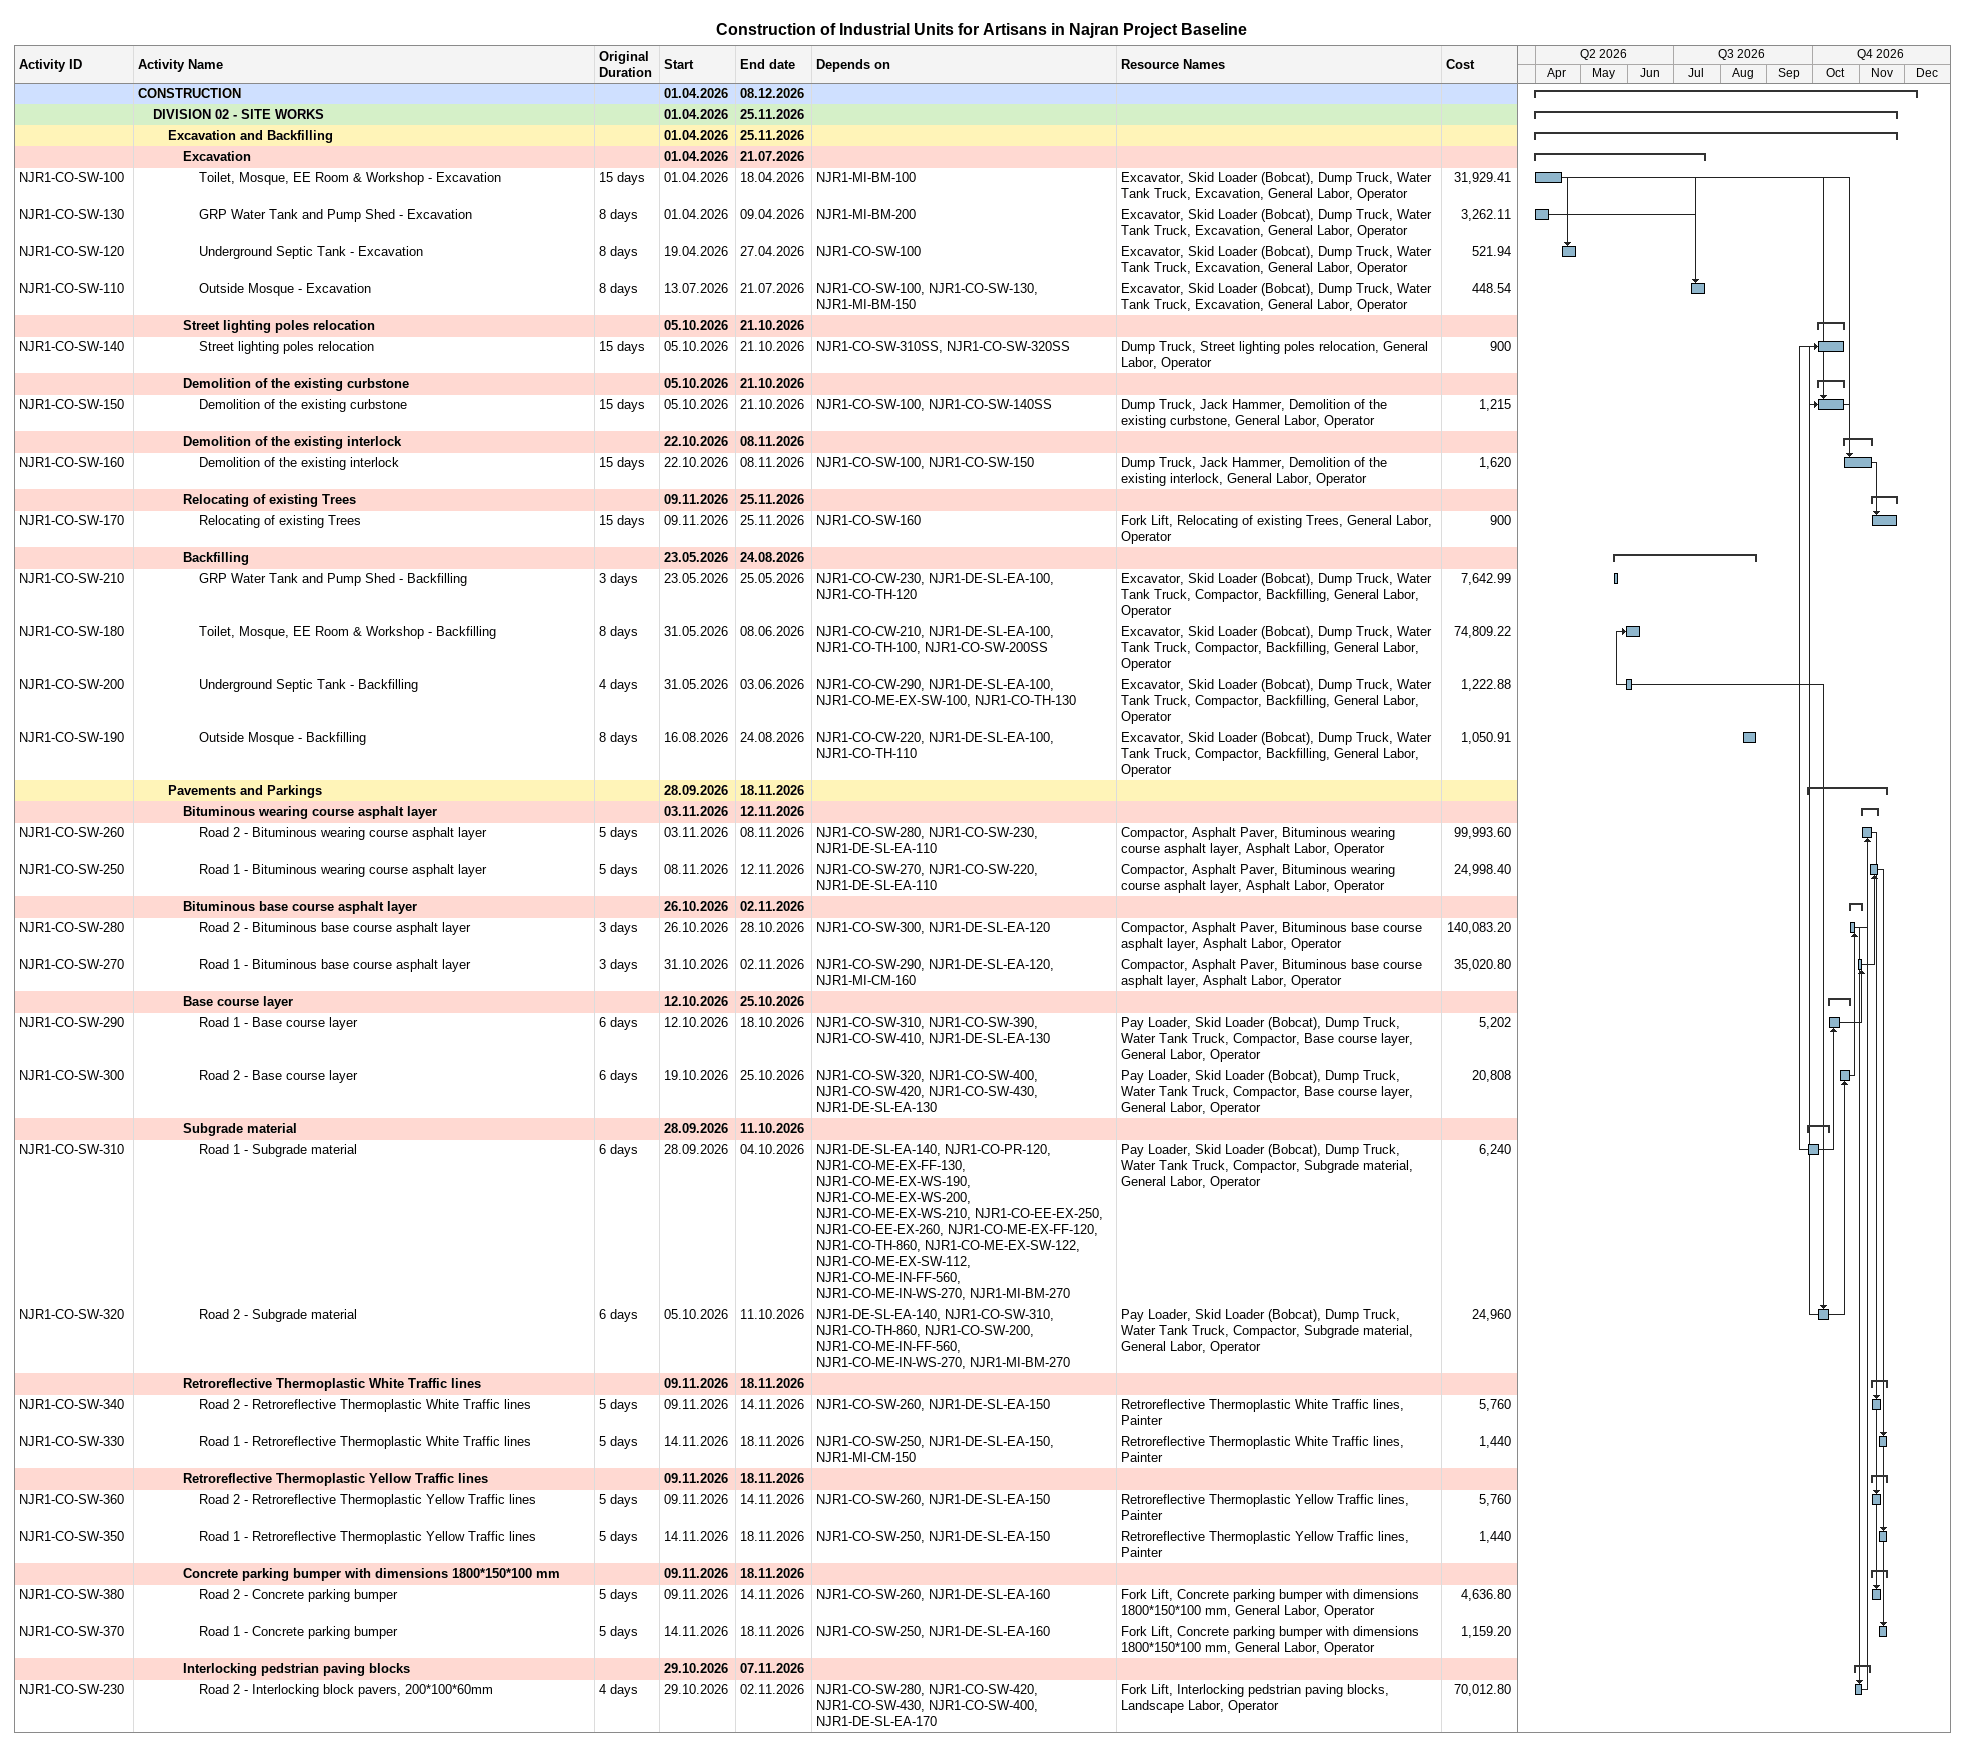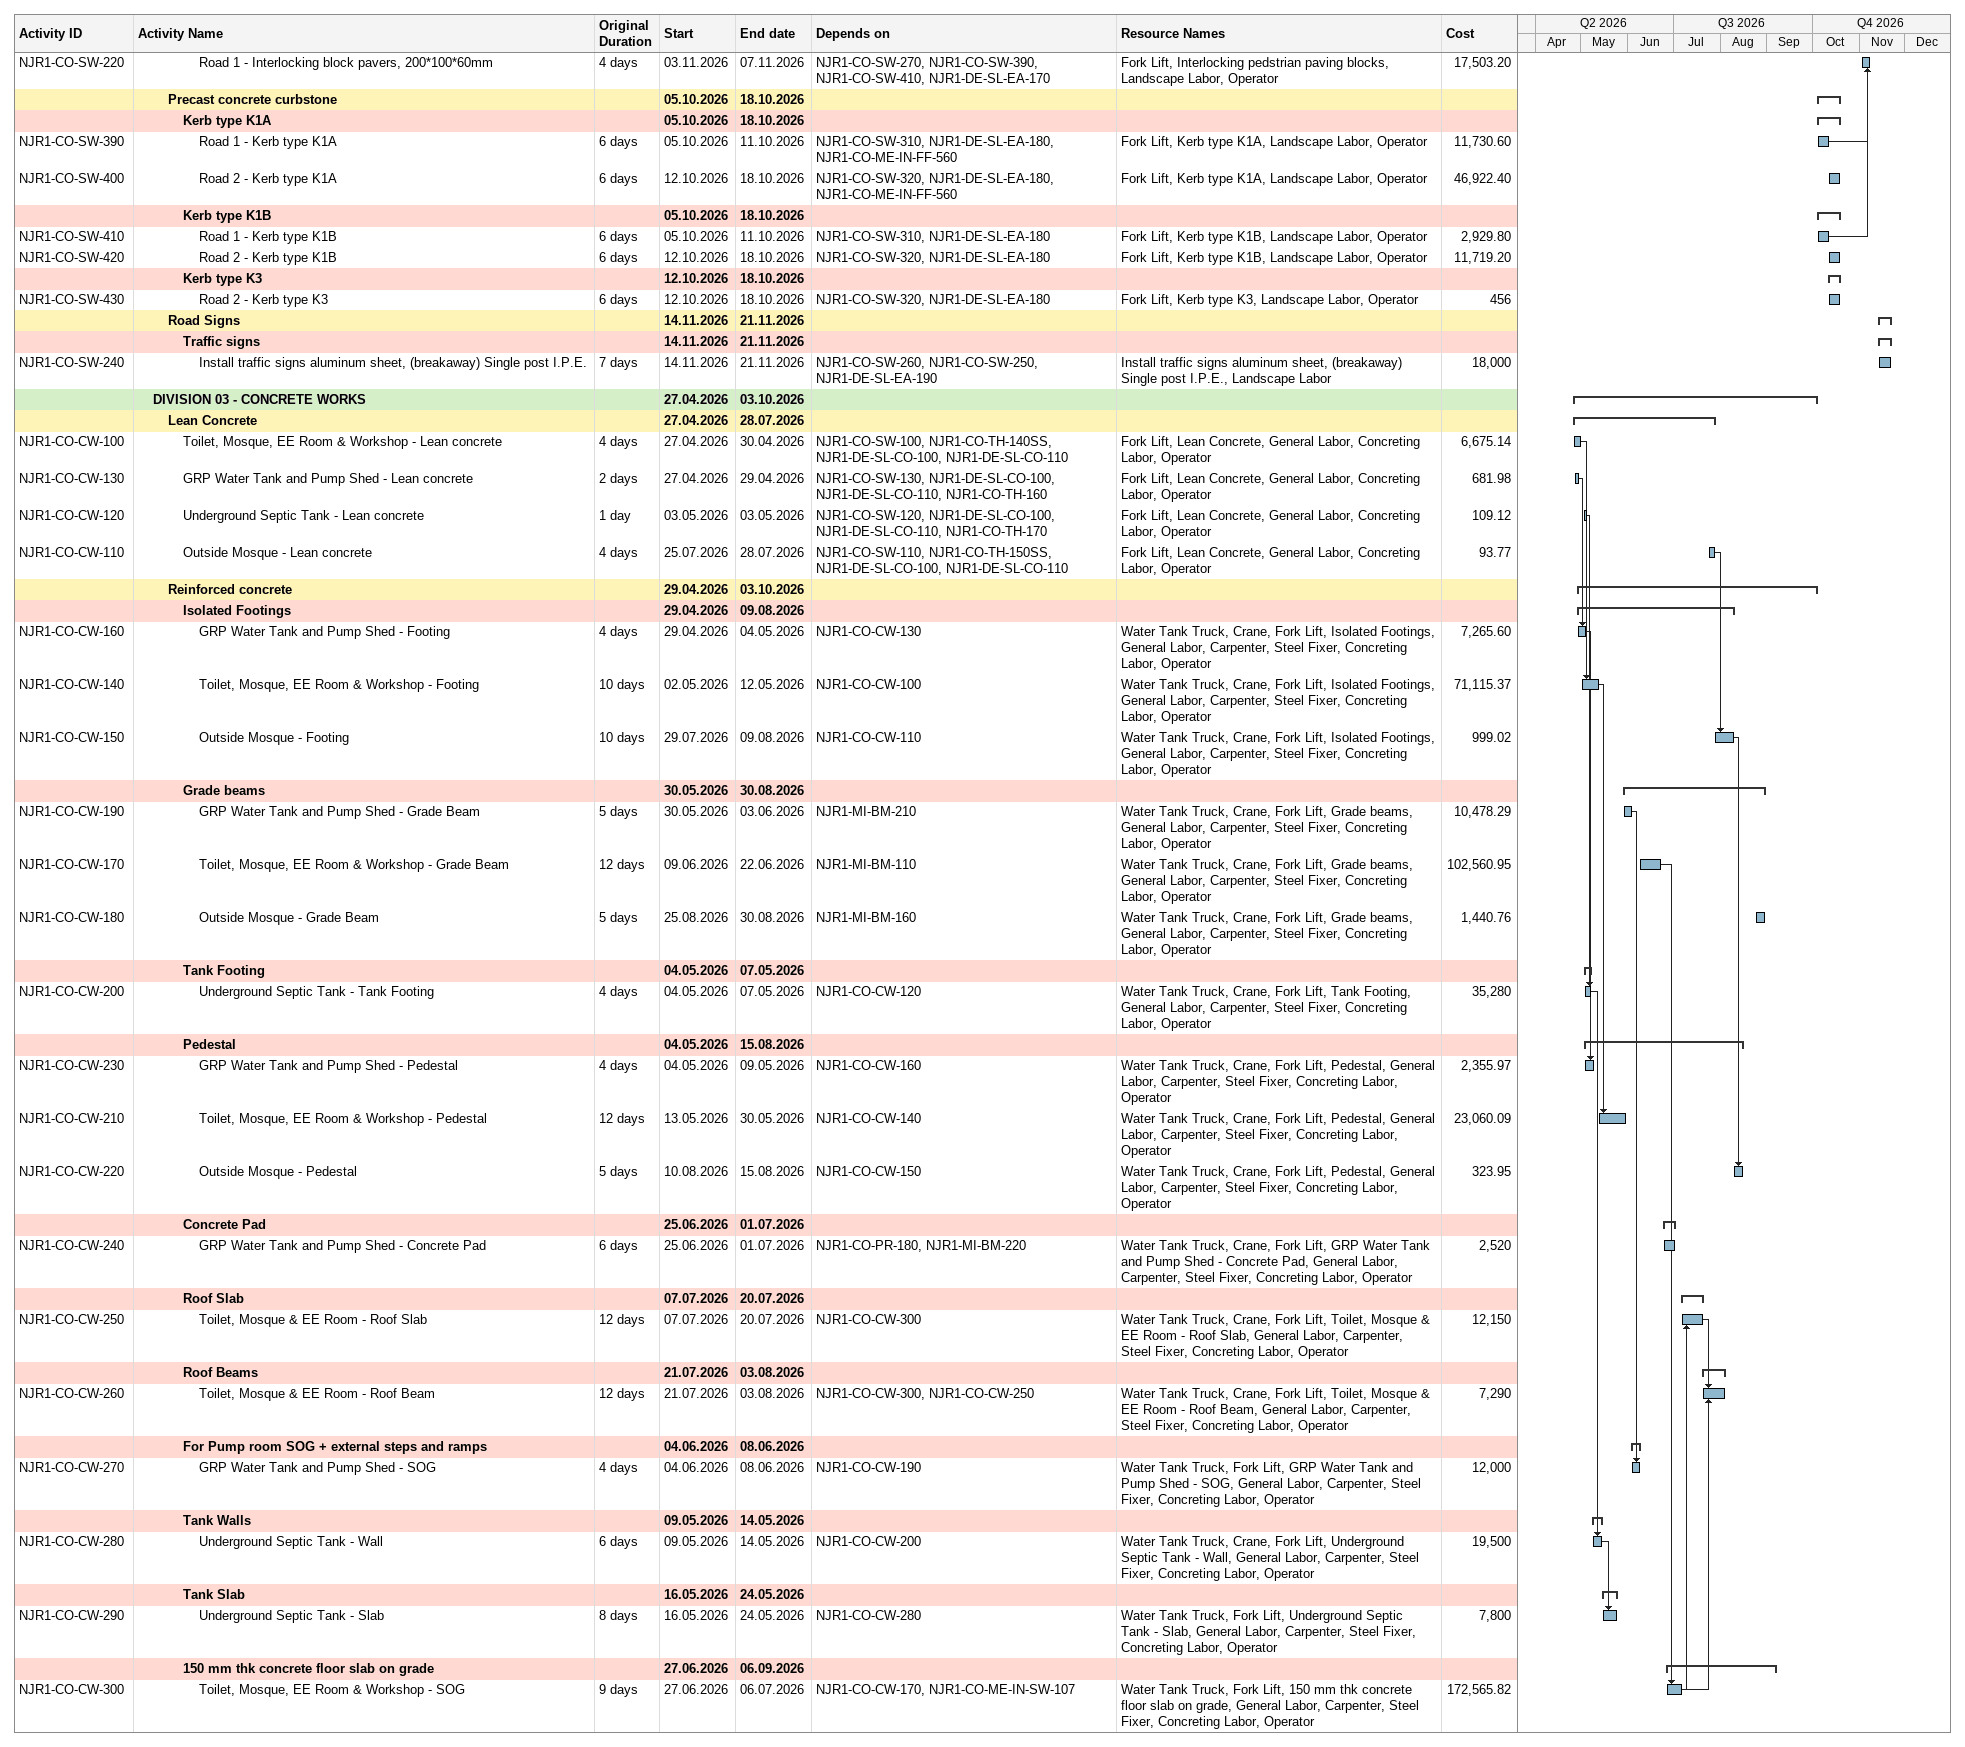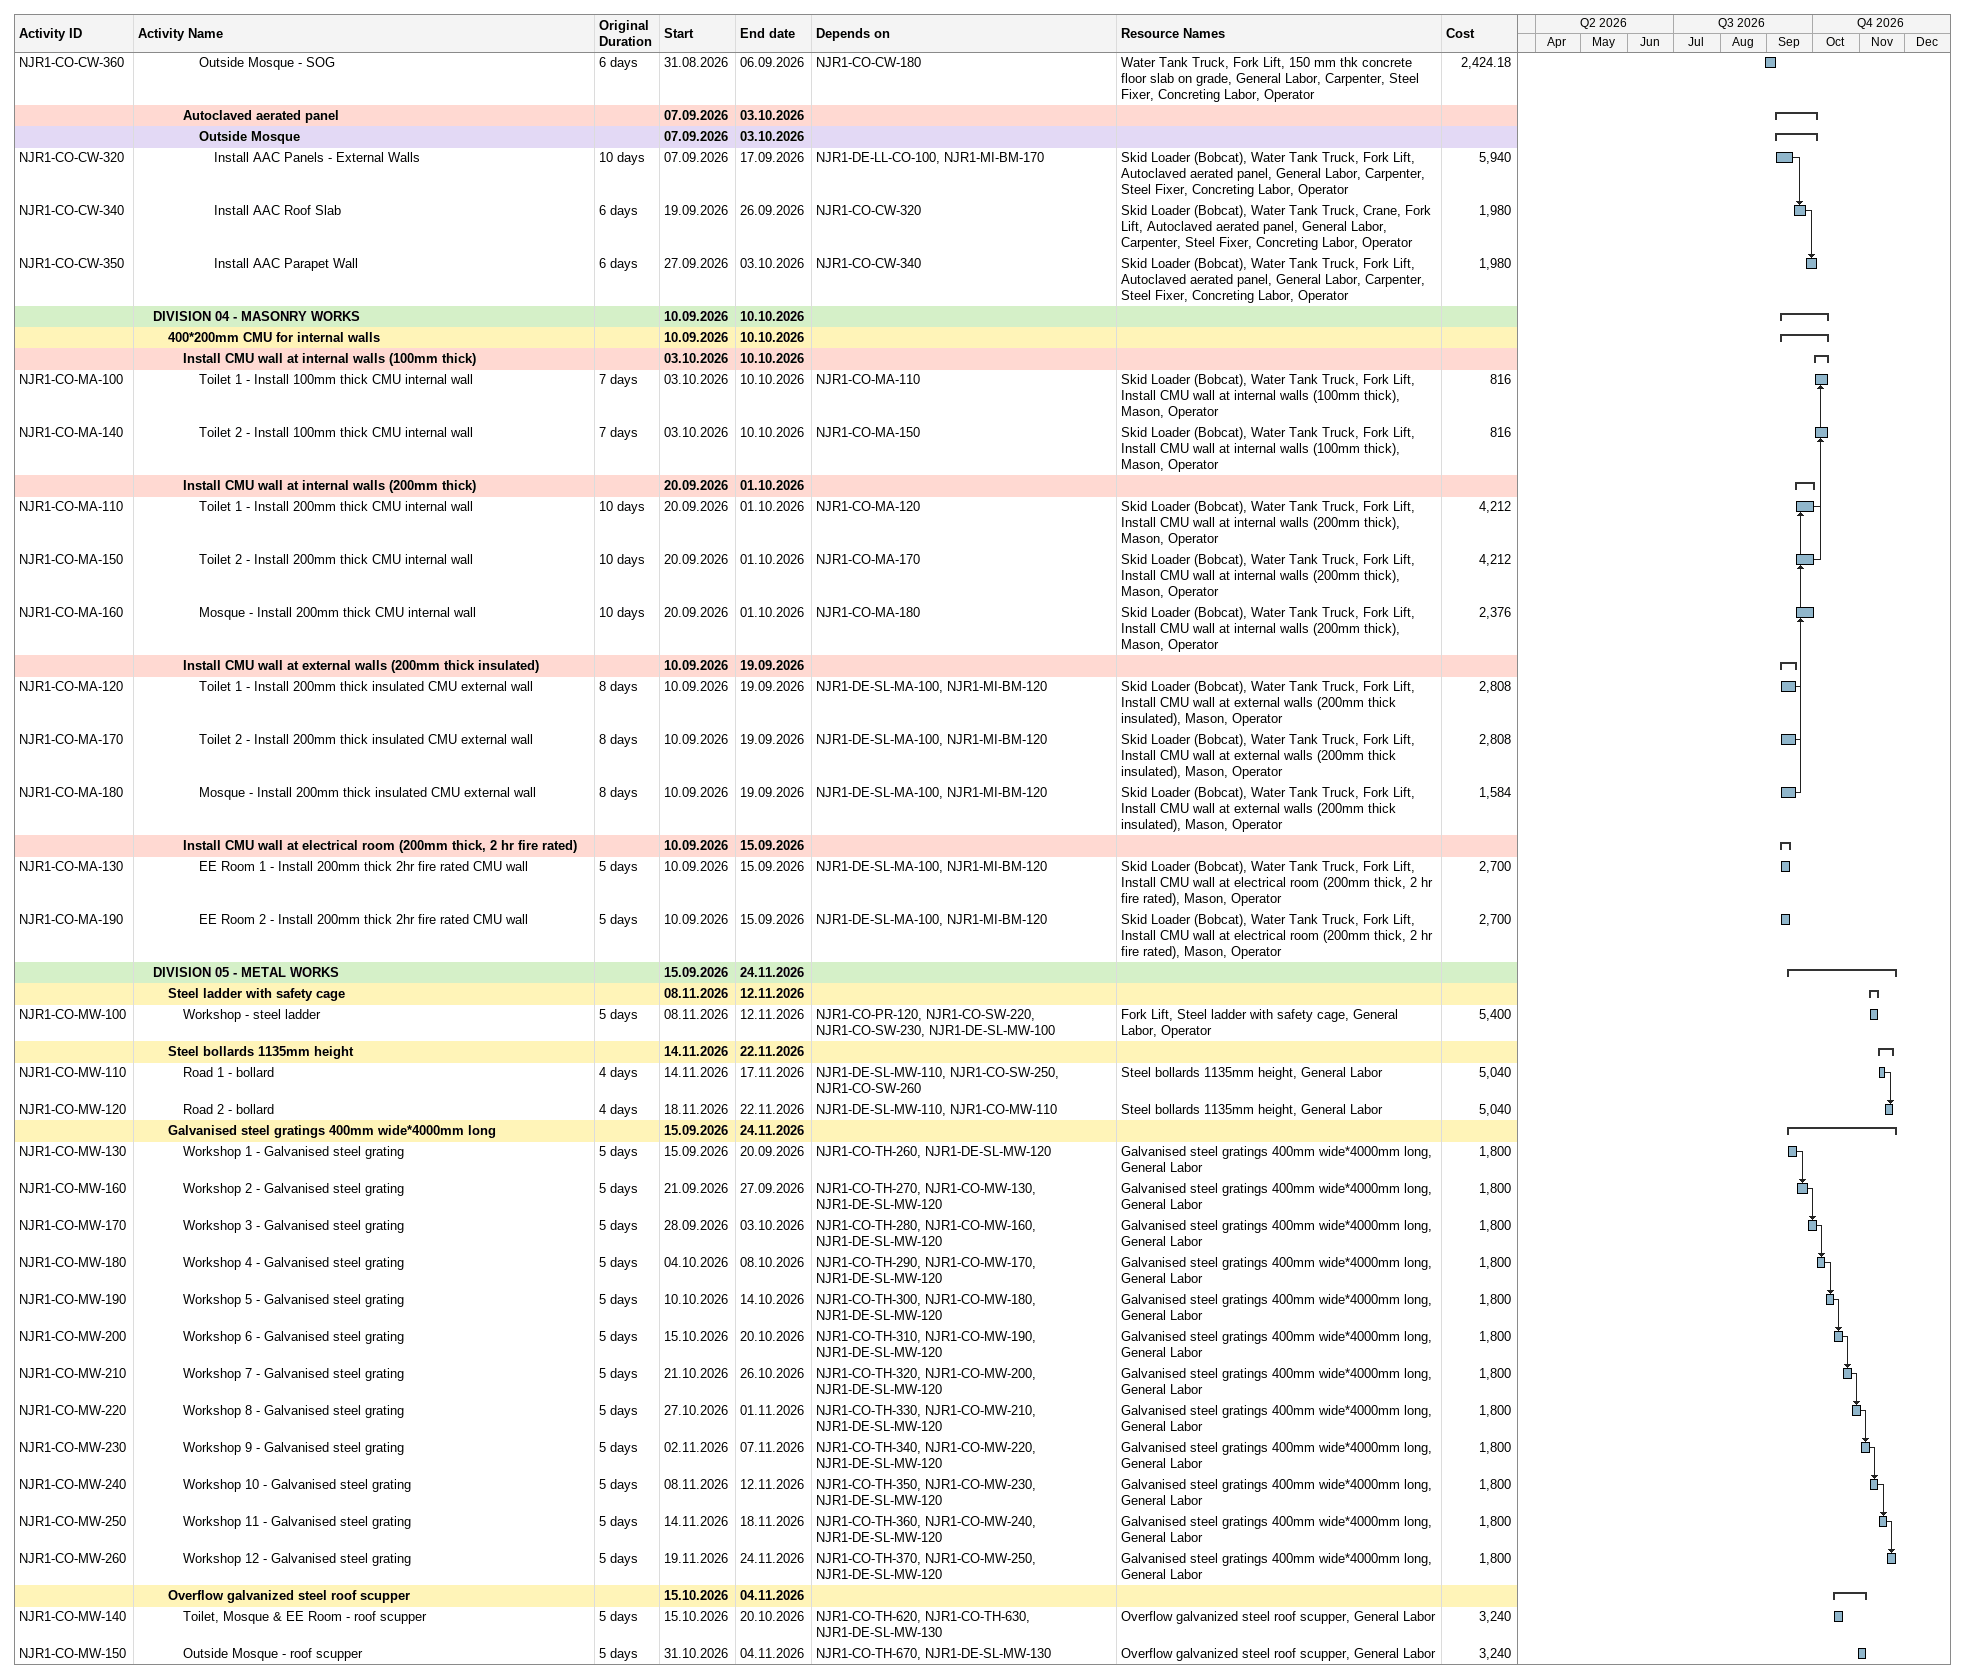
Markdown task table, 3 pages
Construction of Industrial Units for Artisans in Najran Project Baseline

| ID | Level | Task | Original duration | Start | Finish | Predecessors | Resources | Cost |
|---|---|---|---|---|---|---|---|---|
|  | 1 | **CONSTRUCTION** |  | 2026-04-01 | 2026-12-08 |  |  |  |
|  | 2 | **DIVISION 02 - SITE WORKS** |  | 2026-04-01 | 2026-11-25 |  |  |  |
|  | 3 | **Excavation and Backfilling** |  | 2026-04-01 | 2026-11-25 |  |  |  |
|  | 4 | **Excavation** |  | 2026-04-01 | 2026-07-21 |  |  |  |
| NJR1-CO-SW-100 | 5 | Toilet, Mosque, EE Room & Workshop - Excavation | 15d | 2026-04-01 | 2026-04-18 | NJR1-MI-BM-100 | Excavator, Skid Loader (Bobcat), Dump Truck, Water Tank Truck, Excavation, General Labor, Operator | 31929.41 |
| NJR1-CO-SW-130 | 5 | GRP Water Tank and Pump Shed - Excavation | 8d | 2026-04-01 | 2026-04-09 | NJR1-MI-BM-200 | Excavator, Skid Loader (Bobcat), Dump Truck, Water Tank Truck, Excavation, General Labor, Operator | 3262.11 |
| NJR1-CO-SW-120 | 5 | Underground Septic Tank - Excavation | 8d | 2026-04-19 | 2026-04-27 | NJR1-CO-SW-100 | Excavator, Skid Loader (Bobcat), Dump Truck, Water Tank Truck, Excavation, General Labor, Operator | 521.94 |
| NJR1-CO-SW-110 | 5 | Outside Mosque - Excavation | 8d | 2026-07-13 | 2026-07-21 | NJR1-CO-SW-100, NJR1-CO-SW-130, NJR1-MI-BM-150 | Excavator, Skid Loader (Bobcat), Dump Truck, Water Tank Truck, Excavation, General Labor, Operator | 448.54 |
|  | 4 | **Street lighting poles relocation** |  | 2026-10-05 | 2026-10-21 |  |  |  |
| NJR1-CO-SW-140 | 5 | Street lighting poles relocation | 15d | 2026-10-05 | 2026-10-21 | NJR1-CO-SW-310SS, NJR1-CO-SW-320SS | Dump Truck, Street lighting poles relocation, General Labor, Operator | 900 |
|  | 4 | **Demolition of the existing curbstone** |  | 2026-10-05 | 2026-10-21 |  |  |  |
| NJR1-CO-SW-150 | 5 | Demolition of the existing curbstone | 15d | 2026-10-05 | 2026-10-21 | NJR1-CO-SW-100, NJR1-CO-SW-140SS | Dump Truck, Jack Hammer, Demolition of the existing curbstone, General Labor, Operator | 1215 |
|  | 4 | **Demolition of the existing interlock** |  | 2026-10-22 | 2026-11-08 |  |  |  |
| NJR1-CO-SW-160 | 5 | Demolition of the existing interlock | 15d | 2026-10-22 | 2026-11-08 | NJR1-CO-SW-100, NJR1-CO-SW-150 | Dump Truck, Jack Hammer, Demolition of the existing interlock, General Labor, Operator | 1620 |
|  | 4 | **Relocating of existing Trees** |  | 2026-11-09 | 2026-11-25 |  |  |  |
| NJR1-CO-SW-170 | 5 | Relocating of existing Trees | 15d | 2026-11-09 | 2026-11-25 | NJR1-CO-SW-160 | Fork Lift, Relocating of existing Trees, General Labor, Operator | 900 |
|  | 4 | **Backfilling** |  | 2026-05-23 | 2026-08-24 |  |  |  |
| NJR1-CO-SW-210 | 5 | GRP Water Tank and Pump Shed - Backfilling | 3d | 2026-05-23 | 2026-05-25 | NJR1-CO-CW-230, NJR1-DE-SL-EA-100, NJR1-CO-TH-120 | Excavator, Skid Loader (Bobcat), Dump Truck, Water Tank Truck, Compactor, Backfilling, General Labor, Operator | 7642.99 |
| NJR1-CO-SW-180 | 5 | Toilet, Mosque, EE Room & Workshop - Backfilling | 8d | 2026-05-31 | 2026-06-08 | NJR1-CO-CW-210, NJR1-DE-SL-EA-100, NJR1-CO-TH-100, NJR1-CO-SW-200SS | Excavator, Skid Loader (Bobcat), Dump Truck, Water Tank Truck, Compactor, Backfilling, General Labor, Operator | 74809.22 |
| NJR1-CO-SW-200 | 5 | Underground Septic Tank - Backfilling | 4d | 2026-05-31 | 2026-06-03 | NJR1-CO-CW-290, NJR1-DE-SL-EA-100, NJR1-CO-ME-EX-SW-100, NJR1-CO-TH-130 | Excavator, Skid Loader (Bobcat), Dump Truck, Water Tank Truck, Compactor, Backfilling, General Labor, Operator | 1222.88 |
| NJR1-CO-SW-190 | 5 | Outside Mosque - Backfilling | 8d | 2026-08-16 | 2026-08-24 | NJR1-CO-CW-220, NJR1-DE-SL-EA-100, NJR1-CO-TH-110 | Excavator, Skid Loader (Bobcat), Dump Truck, Water Tank Truck, Compactor, Backfilling, General Labor, Operator | 1050.91 |
|  | 3 | **Pavements and Parkings** |  | 2026-09-28 | 2026-11-18 |  |  |  |
|  | 4 | **Bituminous wearing course asphalt layer** |  | 2026-11-03 | 2026-11-12 |  |  |  |
| NJR1-CO-SW-260 | 5 | Road 2 - Bituminous wearing course asphalt layer | 5d | 2026-11-03 | 2026-11-08 | NJR1-CO-SW-280, NJR1-CO-SW-230, NJR1-DE-SL-EA-110 | Compactor, Asphalt Paver, Bituminous wearing course asphalt layer, Asphalt Labor, Operator | 99993.60 |
| NJR1-CO-SW-250 | 5 | Road 1 - Bituminous wearing course asphalt layer | 5d | 2026-11-08 | 2026-11-12 | NJR1-CO-SW-270, NJR1-CO-SW-220, NJR1-DE-SL-EA-110 | Compactor, Asphalt Paver, Bituminous wearing course asphalt layer, Asphalt Labor, Operator | 24998.40 |
|  | 4 | **Bituminous base course asphalt layer** |  | 2026-10-26 | 2026-11-02 |  |  |  |
| NJR1-CO-SW-280 | 5 | Road 2 - Bituminous base course asphalt layer | 3d | 2026-10-26 | 2026-10-28 | NJR1-CO-SW-300, NJR1-DE-SL-EA-120 | Compactor, Asphalt Paver, Bituminous base course asphalt layer, Asphalt Labor, Operator | 140083.20 |
| NJR1-CO-SW-270 | 5 | Road 1 - Bituminous base course asphalt layer | 3d | 2026-10-31 | 2026-11-02 | NJR1-CO-SW-290, NJR1-DE-SL-EA-120, NJR1-MI-CM-160 | Compactor, Asphalt Paver, Bituminous base course asphalt layer, Asphalt Labor, Operator | 35020.80 |
|  | 4 | **Base course layer** |  | 2026-10-12 | 2026-10-25 |  |  |  |
| NJR1-CO-SW-290 | 5 | Road 1 - Base course layer | 6d | 2026-10-12 | 2026-10-18 | NJR1-CO-SW-310, NJR1-CO-SW-390, NJR1-CO-SW-410, NJR1-DE-SL-EA-130 | Pay Loader, Skid Loader (Bobcat), Dump Truck, Water Tank Truck, Compactor, Base course layer, General Labor, Operator | 5202 |
| NJR1-CO-SW-300 | 5 | Road 2 - Base course layer | 6d | 2026-10-19 | 2026-10-25 | NJR1-CO-SW-320, NJR1-CO-SW-400, NJR1-CO-SW-420, NJR1-CO-SW-430, NJR1-DE-SL-EA-130 | Pay Loader, Skid Loader (Bobcat), Dump Truck, Water Tank Truck, Compactor, Base course layer, General Labor, Operator | 20808 |
|  | 4 | **Subgrade material** |  | 2026-09-28 | 2026-10-11 |  |  |  |
| NJR1-CO-SW-310 | 5 | Road 1 - Subgrade material | 6d | 2026-09-28 | 2026-10-04 | NJR1-DE-SL-EA-140, NJR1-CO-PR-120, NJR1-CO-ME-EX-FF-130, NJR1-CO-ME-EX-WS-190, NJR1-CO-ME-EX-WS-200, NJR1-CO-ME-EX-WS-210, NJR1-CO-EE-EX-250, NJR1-CO-EE-EX-260, NJR1-CO-ME-EX-FF-120, NJR1-CO-TH-860, NJR1-CO-ME-EX-SW-122, NJR1-CO-ME-EX-SW-112, NJR1-CO-ME-IN-FF-560, NJR1-CO-ME-IN-WS-270, NJR1-MI-BM-270 | Pay Loader, Skid Loader (Bobcat), Dump Truck, Water Tank Truck, Compactor, Subgrade material, General Labor, Operator | 6240 |
| NJR1-CO-SW-320 | 5 | Road 2 - Subgrade material | 6d | 2026-10-05 | 2026-10-11 | NJR1-DE-SL-EA-140, NJR1-CO-SW-310, NJR1-CO-TH-860, NJR1-CO-SW-200, NJR1-CO-ME-IN-FF-560, NJR1-CO-ME-IN-WS-270, NJR1-MI-BM-270 | Pay Loader, Skid Loader (Bobcat), Dump Truck, Water Tank Truck, Compactor, Subgrade material, General Labor, Operator | 24960 |
|  | 4 | **Retroreflective Thermoplastic White Traffic lines** |  | 2026-11-09 | 2026-11-18 |  |  |  |
| NJR1-CO-SW-340 | 5 | Road 2 - Retroreflective Thermoplastic White Traffic lines | 5d | 2026-11-09 | 2026-11-14 | NJR1-CO-SW-260, NJR1-DE-SL-EA-150 | Retroreflective Thermoplastic White Traffic lines, Painter | 5760 |
| NJR1-CO-SW-330 | 5 | Road 1 - Retroreflective Thermoplastic White Traffic lines | 5d | 2026-11-14 | 2026-11-18 | NJR1-CO-SW-250, NJR1-DE-SL-EA-150, NJR1-MI-CM-150 | Retroreflective Thermoplastic White Traffic lines, Painter | 1440 |
|  | 4 | **Retroreflective Thermoplastic Yellow Traffic lines** |  | 2026-11-09 | 2026-11-18 |  |  |  |
| NJR1-CO-SW-360 | 5 | Road 2 - Retroreflective Thermoplastic Yellow Traffic lines | 5d | 2026-11-09 | 2026-11-14 | NJR1-CO-SW-260, NJR1-DE-SL-EA-150 | Retroreflective Thermoplastic Yellow Traffic lines, Painter | 5760 |
| NJR1-CO-SW-350 | 5 | Road 1 - Retroreflective Thermoplastic Yellow Traffic lines | 5d | 2026-11-14 | 2026-11-18 | NJR1-CO-SW-250, NJR1-DE-SL-EA-150 | Retroreflective Thermoplastic Yellow Traffic lines, Painter | 1440 |
|  | 4 | **Concrete parking bumper with dimensions 1800*150*100 mm** |  | 2026-11-09 | 2026-11-18 |  |  |  |
| NJR1-CO-SW-380 | 5 | Road 2 - Concrete parking bumper | 5d | 2026-11-09 | 2026-11-14 | NJR1-CO-SW-260, NJR1-DE-SL-EA-160 | Fork Lift, Concrete parking bumper with dimensions 1800*150*100 mm, General Labor, Operator | 4636.80 |
| NJR1-CO-SW-370 | 5 | Road 1 - Concrete parking bumper | 5d | 2026-11-14 | 2026-11-18 | NJR1-CO-SW-250, NJR1-DE-SL-EA-160 | Fork Lift, Concrete parking bumper with dimensions 1800*150*100 mm, General Labor, Operator | 1159.20 |
|  | 4 | **Interlocking pedstrian paving blocks** |  | 2026-10-29 | 2026-11-07 |  |  |  |
| NJR1-CO-SW-230 | 5 | Road 2 - Interlocking block pavers, 200*100*60mm | 4d | 2026-10-29 | 2026-11-02 | NJR1-CO-SW-280, NJR1-CO-SW-420, NJR1-CO-SW-430, NJR1-CO-SW-400, NJR1-DE-SL-EA-170 | Fork Lift, Interlocking pedstrian paving blocks, Landscape Labor, Operator | 70012.80 |
| NJR1-CO-SW-220 | 5 | Road 1 - Interlocking block pavers, 200*100*60mm | 4d | 2026-11-03 | 2026-11-07 | NJR1-CO-SW-270, NJR1-CO-SW-390, NJR1-CO-SW-410, NJR1-DE-SL-EA-170 | Fork Lift, Interlocking pedstrian paving blocks, Landscape Labor, Operator | 17503.20 |
|  | 3 | **Precast concrete curbstone** |  | 2026-10-05 | 2026-10-18 |  |  |  |
|  | 4 | **Kerb type K1A** |  | 2026-10-05 | 2026-10-18 |  |  |  |
| NJR1-CO-SW-390 | 5 | Road 1 - Kerb type K1A | 6d | 2026-10-05 | 2026-10-11 | NJR1-CO-SW-310, NJR1-DE-SL-EA-180, NJR1-CO-ME-IN-FF-560 | Fork Lift, Kerb type K1A, Landscape Labor, Operator | 11730.60 |
| NJR1-CO-SW-400 | 5 | Road 2 - Kerb type K1A | 6d | 2026-10-12 | 2026-10-18 | NJR1-CO-SW-320, NJR1-DE-SL-EA-180, NJR1-CO-ME-IN-FF-560 | Fork Lift, Kerb type K1A, Landscape Labor, Operator | 46922.40 |
|  | 4 | **Kerb type K1B** |  | 2026-10-05 | 2026-10-18 |  |  |  |
| NJR1-CO-SW-410 | 5 | Road 1 - Kerb type K1B | 6d | 2026-10-05 | 2026-10-11 | NJR1-CO-SW-310, NJR1-DE-SL-EA-180 | Fork Lift, Kerb type K1B, Landscape Labor, Operator | 2929.80 |
| NJR1-CO-SW-420 | 5 | Road 2 - Kerb type K1B | 6d | 2026-10-12 | 2026-10-18 | NJR1-CO-SW-320, NJR1-DE-SL-EA-180 | Fork Lift, Kerb type K1B, Landscape Labor, Operator | 11719.20 |
|  | 4 | **Kerb type K3** |  | 2026-10-12 | 2026-10-18 |  |  |  |
| NJR1-CO-SW-430 | 5 | Road 2 - Kerb type K3 | 6d | 2026-10-12 | 2026-10-18 | NJR1-CO-SW-320, NJR1-DE-SL-EA-180 | Fork Lift, Kerb type K3, Landscape Labor, Operator | 456 |
|  | 3 | **Road Signs** |  | 2026-11-14 | 2026-11-21 |  |  |  |
|  | 4 | **Traffic signs** |  | 2026-11-14 | 2026-11-21 |  |  |  |
| NJR1-CO-SW-240 | 5 | Install traffic signs aluminum sheet, (breakaway) Single post I.P.E. | 7d | 2026-11-14 | 2026-11-21 | NJR1-CO-SW-260, NJR1-CO-SW-250, NJR1-DE-SL-EA-190 | Install traffic signs aluminum sheet, (breakaway) Single post I.P.E., Landscape Labor | 18000 |
|  | 2 | **DIVISION 03 - CONCRETE WORKS** |  | 2026-04-27 | 2026-10-03 |  |  |  |
|  | 3 | **Lean Concrete** |  | 2026-04-27 | 2026-07-28 |  |  |  |
| NJR1-CO-CW-100 | 4 | Toilet, Mosque, EE Room & Workshop - Lean concrete | 4d | 2026-04-27 | 2026-04-30 | NJR1-CO-SW-100, NJR1-CO-TH-140SS, NJR1-DE-SL-CO-100, NJR1-DE-SL-CO-110 | Fork Lift, Lean Concrete, General Labor, Concreting Labor, Operator | 6675.14 |
| NJR1-CO-CW-130 | 4 | GRP Water Tank and Pump Shed - Lean concrete | 2d | 2026-04-27 | 2026-04-29 | NJR1-CO-SW-130, NJR1-DE-SL-CO-100, NJR1-DE-SL-CO-110, NJR1-CO-TH-160 | Fork Lift, Lean Concrete, General Labor, Concreting Labor, Operator | 681.98 |
| NJR1-CO-CW-120 | 4 | Underground Septic Tank - Lean concrete | 1d | 2026-05-03 | 2026-05-03 | NJR1-CO-SW-120, NJR1-DE-SL-CO-100, NJR1-DE-SL-CO-110, NJR1-CO-TH-170 | Fork Lift, Lean Concrete, General Labor, Concreting Labor, Operator | 109.12 |
| NJR1-CO-CW-110 | 4 | Outside Mosque - Lean concrete | 4d | 2026-07-25 | 2026-07-28 | NJR1-CO-SW-110, NJR1-CO-TH-150SS, NJR1-DE-SL-CO-100, NJR1-DE-SL-CO-110 | Fork Lift, Lean Concrete, General Labor, Concreting Labor, Operator | 93.77 |
|  | 3 | **Reinforced concrete** |  | 2026-04-29 | 2026-10-03 |  |  |  |
|  | 4 | **Isolated Footings** |  | 2026-04-29 | 2026-08-09 |  |  |  |
| NJR1-CO-CW-160 | 5 | GRP Water Tank and Pump Shed - Footing | 4d | 2026-04-29 | 2026-05-04 | NJR1-CO-CW-130 | Water Tank Truck, Crane, Fork Lift, Isolated Footings, General Labor, Carpenter, Steel Fixer, Concreting Labor, Operator | 7265.60 |
| NJR1-CO-CW-140 | 5 | Toilet, Mosque, EE Room & Workshop - Footing | 10d | 2026-05-02 | 2026-05-12 | NJR1-CO-CW-100 | Water Tank Truck, Crane, Fork Lift, Isolated Footings, General Labor, Carpenter, Steel Fixer, Concreting Labor, Operator | 71115.37 |
| NJR1-CO-CW-150 | 5 | Outside Mosque - Footing | 10d | 2026-07-29 | 2026-08-09 | NJR1-CO-CW-110 | Water Tank Truck, Crane, Fork Lift, Isolated Footings, General Labor, Carpenter, Steel Fixer, Concreting Labor, Operator | 999.02 |
|  | 4 | **Grade beams** |  | 2026-05-30 | 2026-08-30 |  |  |  |
| NJR1-CO-CW-190 | 5 | GRP Water Tank and Pump Shed - Grade Beam | 5d | 2026-05-30 | 2026-06-03 | NJR1-MI-BM-210 | Water Tank Truck, Crane, Fork Lift, Grade beams, General Labor, Carpenter, Steel Fixer, Concreting Labor, Operator | 10478.29 |
| NJR1-CO-CW-170 | 5 | Toilet, Mosque, EE Room & Workshop - Grade Beam | 12d | 2026-06-09 | 2026-06-22 | NJR1-MI-BM-110 | Water Tank Truck, Crane, Fork Lift, Grade beams, General Labor, Carpenter, Steel Fixer, Concreting Labor, Operator | 102560.95 |
| NJR1-CO-CW-180 | 5 | Outside Mosque - Grade Beam | 5d | 2026-08-25 | 2026-08-30 | NJR1-MI-BM-160 | Water Tank Truck, Crane, Fork Lift, Grade beams, General Labor, Carpenter, Steel Fixer, Concreting Labor, Operator | 1440.76 |
|  | 4 | **Tank Footing** |  | 2026-05-04 | 2026-05-07 |  |  |  |
| NJR1-CO-CW-200 | 5 | Underground Septic Tank - Tank Footing | 4d | 2026-05-04 | 2026-05-07 | NJR1-CO-CW-120 | Water Tank Truck, Crane, Fork Lift, Tank Footing, General Labor, Carpenter, Steel Fixer, Concreting Labor, Operator | 35280 |
|  | 4 | **Pedestal** |  | 2026-05-04 | 2026-08-15 |  |  |  |
| NJR1-CO-CW-230 | 5 | GRP Water Tank and Pump Shed - Pedestal | 4d | 2026-05-04 | 2026-05-09 | NJR1-CO-CW-160 | Water Tank Truck, Crane, Fork Lift, Pedestal, General Labor, Carpenter, Steel Fixer, Concreting Labor, Operator | 2355.97 |
| NJR1-CO-CW-210 | 5 | Toilet, Mosque, EE Room & Workshop - Pedestal | 12d | 2026-05-13 | 2026-05-30 | NJR1-CO-CW-140 | Water Tank Truck, Crane, Fork Lift, Pedestal, General Labor, Carpenter, Steel Fixer, Concreting Labor, Operator | 23060.09 |
| NJR1-CO-CW-220 | 5 | Outside Mosque - Pedestal | 5d | 2026-08-10 | 2026-08-15 | NJR1-CO-CW-150 | Water Tank Truck, Crane, Fork Lift, Pedestal, General Labor, Carpenter, Steel Fixer, Concreting Labor, Operator | 323.95 |
|  | 4 | **Concrete Pad** |  | 2026-06-25 | 2026-07-01 |  |  |  |
| NJR1-CO-CW-240 | 5 | GRP Water Tank and Pump Shed - Concrete Pad | 6d | 2026-06-25 | 2026-07-01 | NJR1-CO-PR-180, NJR1-MI-BM-220 | Water Tank Truck, Crane, Fork Lift, GRP Water Tank and Pump Shed - Concrete Pad, General Labor, Carpenter, Steel Fixer, Concreting Labor, Operator | 2520 |
|  | 4 | **Roof Slab** |  | 2026-07-07 | 2026-07-20 |  |  |  |
| NJR1-CO-CW-250 | 5 | Toilet, Mosque & EE Room - Roof Slab | 12d | 2026-07-07 | 2026-07-20 | NJR1-CO-CW-300 | Water Tank Truck, Crane, Fork Lift, Toilet, Mosque & EE Room - Roof Slab, General Labor, Carpenter, Steel Fixer, Concreting Labor, Operator | 12150 |
|  | 4 | **Roof Beams** |  | 2026-07-21 | 2026-08-03 |  |  |  |
| NJR1-CO-CW-260 | 5 | Toilet, Mosque & EE Room - Roof Beam | 12d | 2026-07-21 | 2026-08-03 | NJR1-CO-CW-300, NJR1-CO-CW-250 | Water Tank Truck, Crane, Fork Lift, Toilet, Mosque & EE Room - Roof Beam, General Labor, Carpenter, Steel Fixer, Concreting Labor, Operator | 7290 |
|  | 4 | **For Pump room SOG + external steps and ramps** |  | 2026-06-04 | 2026-06-08 |  |  |  |
| NJR1-CO-CW-270 | 5 | GRP Water Tank and Pump Shed - SOG | 4d | 2026-06-04 | 2026-06-08 | NJR1-CO-CW-190 | Water Tank Truck, Fork Lift, GRP Water Tank and Pump Shed - SOG, General Labor, Carpenter, Steel Fixer, Concreting Labor, Operator | 12000 |
|  | 4 | **Tank Walls** |  | 2026-05-09 | 2026-05-14 |  |  |  |
| NJR1-CO-CW-280 | 5 | Underground Septic Tank - Wall | 6d | 2026-05-09 | 2026-05-14 | NJR1-CO-CW-200 | Water Tank Truck, Crane, Fork Lift, Underground Septic Tank - Wall, General Labor, Carpenter, Steel Fixer, Concreting Labor, Operator | 19500 |
|  | 4 | **Tank Slab** |  | 2026-05-16 | 2026-05-24 |  |  |  |
| NJR1-CO-CW-290 | 5 | Underground Septic Tank - Slab | 8d | 2026-05-16 | 2026-05-24 | NJR1-CO-CW-280 | Water Tank Truck, Fork Lift, Underground Septic Tank - Slab, General Labor, Carpenter, Steel Fixer, Concreting Labor, Operator | 7800 |
|  | 4 | **150 mm thk concrete floor slab on grade** |  | 2026-06-27 | 2026-09-06 |  |  |  |
| NJR1-CO-CW-300 | 5 | Toilet, Mosque, EE Room & Workshop - SOG | 9d | 2026-06-27 | 2026-07-06 | NJR1-CO-CW-170, NJR1-CO-ME-IN-SW-107 | Water Tank Truck, Fork Lift, 150 mm thk concrete floor slab on grade, General Labor, Carpenter, Steel Fixer, Concreting Labor, Operator | 172565.82 |
| NJR1-CO-CW-360 | 5 | Outside Mosque - SOG | 6d | 2026-08-31 | 2026-09-06 | NJR1-CO-CW-180 | Water Tank Truck, Fork Lift, 150 mm thk concrete floor slab on grade, General Labor, Carpenter, Steel Fixer, Concreting Labor, Operator | 2424.18 |
|  | 4 | **Autoclaved aerated panel** |  | 2026-09-07 | 2026-10-03 |  |  |  |
|  | 5 | **Outside Mosque** |  | 2026-09-07 | 2026-10-03 |  |  |  |
| NJR1-CO-CW-320 | 6 | Install AAC Panels - External Walls | 10d | 2026-09-07 | 2026-09-17 | NJR1-DE-LL-CO-100, NJR1-MI-BM-170 | Skid Loader (Bobcat), Water Tank Truck, Fork Lift, Autoclaved aerated panel, General Labor, Carpenter, Steel Fixer, Concreting Labor, Operator | 5940 |
| NJR1-CO-CW-340 | 6 | Install AAC Roof Slab | 6d | 2026-09-19 | 2026-09-26 | NJR1-CO-CW-320 | Skid Loader (Bobcat), Water Tank Truck, Crane, Fork Lift, Autoclaved aerated panel, General Labor, Carpenter, Steel Fixer, Concreting Labor, Operator | 1980 |
| NJR1-CO-CW-350 | 6 | Install AAC Parapet Wall | 6d | 2026-09-27 | 2026-10-03 | NJR1-CO-CW-340 | Skid Loader (Bobcat), Water Tank Truck, Fork Lift, Autoclaved aerated panel, General Labor, Carpenter, Steel Fixer, Concreting Labor, Operator | 1980 |
|  | 2 | **DIVISION 04 - MASONRY WORKS** |  | 2026-09-10 | 2026-10-10 |  |  |  |
|  | 3 | **400*200mm CMU for internal walls** |  | 2026-09-10 | 2026-10-10 |  |  |  |
|  | 4 | **Install CMU wall at internal walls (100mm thick)** |  | 2026-10-03 | 2026-10-10 |  |  |  |
| NJR1-CO-MA-100 | 5 | Toilet 1 - Install 100mm thick CMU internal wall | 7d | 2026-10-03 | 2026-10-10 | NJR1-CO-MA-110 | Skid Loader (Bobcat), Water Tank Truck, Fork Lift, Install CMU wall at internal walls (100mm thick), Mason, Operator | 816 |
| NJR1-CO-MA-140 | 5 | Toilet 2 - Install 100mm thick CMU internal wall | 7d | 2026-10-03 | 2026-10-10 | NJR1-CO-MA-150 | Skid Loader (Bobcat), Water Tank Truck, Fork Lift, Install CMU wall at internal walls (100mm thick), Mason, Operator | 816 |
|  | 4 | **Install CMU wall at internal walls (200mm thick)** |  | 2026-09-20 | 2026-10-01 |  |  |  |
| NJR1-CO-MA-110 | 5 | Toilet 1 - Install 200mm thick CMU internal wall | 10d | 2026-09-20 | 2026-10-01 | NJR1-CO-MA-120 | Skid Loader (Bobcat), Water Tank Truck, Fork Lift, Install CMU wall at internal walls (200mm thick), Mason, Operator | 4212 |
| NJR1-CO-MA-150 | 5 | Toilet 2 - Install 200mm thick CMU internal wall | 10d | 2026-09-20 | 2026-10-01 | NJR1-CO-MA-170 | Skid Loader (Bobcat), Water Tank Truck, Fork Lift, Install CMU wall at internal walls (200mm thick), Mason, Operator | 4212 |
| NJR1-CO-MA-160 | 5 | Mosque - Install 200mm thick CMU internal wall | 10d | 2026-09-20 | 2026-10-01 | NJR1-CO-MA-180 | Skid Loader (Bobcat), Water Tank Truck, Fork Lift, Install CMU wall at internal walls (200mm thick), Mason, Operator | 2376 |
|  | 4 | **Install CMU wall at external walls (200mm thick insulated)** |  | 2026-09-10 | 2026-09-19 |  |  |  |
| NJR1-CO-MA-120 | 5 | Toilet 1 - Install 200mm thick insulated CMU external wall | 8d | 2026-09-10 | 2026-09-19 | NJR1-DE-SL-MA-100, NJR1-MI-BM-120 | Skid Loader (Bobcat), Water Tank Truck, Fork Lift, Install CMU wall at external walls (200mm thick insulated), Mason, Operator | 2808 |
| NJR1-CO-MA-170 | 5 | Toilet 2 - Install 200mm thick insulated CMU external wall | 8d | 2026-09-10 | 2026-09-19 | NJR1-DE-SL-MA-100, NJR1-MI-BM-120 | Skid Loader (Bobcat), Water Tank Truck, Fork Lift, Install CMU wall at external walls (200mm thick insulated), Mason, Operator | 2808 |
| NJR1-CO-MA-180 | 5 | Mosque - Install 200mm thick insulated CMU external wall | 8d | 2026-09-10 | 2026-09-19 | NJR1-DE-SL-MA-100, NJR1-MI-BM-120 | Skid Loader (Bobcat), Water Tank Truck, Fork Lift, Install CMU wall at external walls (200mm thick insulated), Mason, Operator | 1584 |
|  | 4 | **Install CMU wall at electrical room (200mm thick, 2 hr fire rated)** |  | 2026-09-10 | 2026-09-15 |  |  |  |
| NJR1-CO-MA-130 | 5 | EE Room 1 - Install 200mm thick 2hr fire rated CMU wall | 5d | 2026-09-10 | 2026-09-15 | NJR1-DE-SL-MA-100, NJR1-MI-BM-120 | Skid Loader (Bobcat), Water Tank Truck, Fork Lift, Install CMU wall at electrical room (200mm thick, 2 hr fire rated), Mason, Operator | 2700 |
| NJR1-CO-MA-190 | 5 | EE Room 2 - Install 200mm thick 2hr fire rated CMU wall | 5d | 2026-09-10 | 2026-09-15 | NJR1-DE-SL-MA-100, NJR1-MI-BM-120 | Skid Loader (Bobcat), Water Tank Truck, Fork Lift, Install CMU wall at electrical room (200mm thick, 2 hr fire rated), Mason, Operator | 2700 |
|  | 2 | **DIVISION 05 - METAL WORKS** |  | 2026-09-15 | 2026-11-24 |  |  |  |
|  | 3 | **Steel ladder with safety cage** |  | 2026-11-08 | 2026-11-12 |  |  |  |
| NJR1-CO-MW-100 | 4 | Workshop - steel ladder | 5d | 2026-11-08 | 2026-11-12 | NJR1-CO-PR-120, NJR1-CO-SW-220, NJR1-CO-SW-230, NJR1-DE-SL-MW-100 | Fork Lift, Steel ladder with safety cage, General Labor, Operator | 5400 |
|  | 3 | **Steel bollards 1135mm height** |  | 2026-11-14 | 2026-11-22 |  |  |  |
| NJR1-CO-MW-110 | 4 | Road 1 - bollard | 4d | 2026-11-14 | 2026-11-17 | NJR1-DE-SL-MW-110, NJR1-CO-SW-250, NJR1-CO-SW-260 | Steel bollards 1135mm height, General Labor | 5040 |
| NJR1-CO-MW-120 | 4 | Road 2 - bollard | 4d | 2026-11-18 | 2026-11-22 | NJR1-DE-SL-MW-110, NJR1-CO-MW-110 | Steel bollards 1135mm height, General Labor | 5040 |
|  | 3 | **Galvanised steel gratings 400mm wide*4000mm long** |  | 2026-09-15 | 2026-11-24 |  |  |  |
| NJR1-CO-MW-130 | 4 | Workshop 1 - Galvanised steel grating | 5d | 2026-09-15 | 2026-09-20 | NJR1-CO-TH-260, NJR1-DE-SL-MW-120 | Galvanised steel gratings 400mm wide*4000mm long, General Labor | 1800 |
| NJR1-CO-MW-160 | 4 | Workshop 2 - Galvanised steel grating | 5d | 2026-09-21 | 2026-09-27 | NJR1-CO-TH-270, NJR1-CO-MW-130, NJR1-DE-SL-MW-120 | Galvanised steel gratings 400mm wide*4000mm long, General Labor | 1800 |
| NJR1-CO-MW-170 | 4 | Workshop 3 - Galvanised steel grating | 5d | 2026-09-28 | 2026-10-03 | NJR1-CO-TH-280, NJR1-CO-MW-160, NJR1-DE-SL-MW-120 | Galvanised steel gratings 400mm wide*4000mm long, General Labor | 1800 |
| NJR1-CO-MW-180 | 4 | Workshop 4 - Galvanised steel grating | 5d | 2026-10-04 | 2026-10-08 | NJR1-CO-TH-290, NJR1-CO-MW-170, NJR1-DE-SL-MW-120 | Galvanised steel gratings 400mm wide*4000mm long, General Labor | 1800 |
| NJR1-CO-MW-190 | 4 | Workshop 5 - Galvanised steel grating | 5d | 2026-10-10 | 2026-10-14 | NJR1-CO-TH-300, NJR1-CO-MW-180, NJR1-DE-SL-MW-120 | Galvanised steel gratings 400mm wide*4000mm long, General Labor | 1800 |
| NJR1-CO-MW-200 | 4 | Workshop 6 - Galvanised steel grating | 5d | 2026-10-15 | 2026-10-20 | NJR1-CO-TH-310, NJR1-CO-MW-190, NJR1-DE-SL-MW-120 | Galvanised steel gratings 400mm wide*4000mm long, General Labor | 1800 |
| NJR1-CO-MW-210 | 4 | Workshop 7 - Galvanised steel grating | 5d | 2026-10-21 | 2026-10-26 | NJR1-CO-TH-320, NJR1-CO-MW-200, NJR1-DE-SL-MW-120 | Galvanised steel gratings 400mm wide*4000mm long, General Labor | 1800 |
| NJR1-CO-MW-220 | 4 | Workshop 8 - Galvanised steel grating | 5d | 2026-10-27 | 2026-11-01 | NJR1-CO-TH-330, NJR1-CO-MW-210, NJR1-DE-SL-MW-120 | Galvanised steel gratings 400mm wide*4000mm long, General Labor | 1800 |
| NJR1-CO-MW-230 | 4 | Workshop 9 - Galvanised steel grating | 5d | 2026-11-02 | 2026-11-07 | NJR1-CO-TH-340, NJR1-CO-MW-220, NJR1-DE-SL-MW-120 | Galvanised steel gratings 400mm wide*4000mm long, General Labor | 1800 |
| NJR1-CO-MW-240 | 4 | Workshop 10 - Galvanised steel grating | 5d | 2026-11-08 | 2026-11-12 | NJR1-CO-TH-350, NJR1-CO-MW-230, NJR1-DE-SL-MW-120 | Galvanised steel gratings 400mm wide*4000mm long, General Labor | 1800 |
| NJR1-CO-MW-250 | 4 | Workshop 11 - Galvanised steel grating | 5d | 2026-11-14 | 2026-11-18 | NJR1-CO-TH-360, NJR1-CO-MW-240, NJR1-DE-SL-MW-120 | Galvanised steel gratings 400mm wide*4000mm long, General Labor | 1800 |
| NJR1-CO-MW-260 | 4 | Workshop 12 - Galvanised steel grating | 5d | 2026-11-19 | 2026-11-24 | NJR1-CO-TH-370, NJR1-CO-MW-250, NJR1-DE-SL-MW-120 | Galvanised steel gratings 400mm wide*4000mm long, General Labor | 1800 |
|  | 3 | **Overflow galvanized steel roof scupper** |  | 2026-10-15 | 2026-11-04 |  |  |  |
| NJR1-CO-MW-140 | 4 | Toilet, Mosque & EE Room - roof scupper | 5d | 2026-10-15 | 2026-10-20 | NJR1-CO-TH-620, NJR1-CO-TH-630, NJR1-DE-SL-MW-130 | Overflow galvanized steel roof scupper, General Labor | 3240 |
| NJR1-CO-MW-150 | 4 | Outside Mosque - roof scupper | 5d | 2026-10-31 | 2026-11-04 | NJR1-CO-TH-670, NJR1-DE-SL-MW-130 | Overflow galvanized steel roof scupper, General Labor | 3240 |
